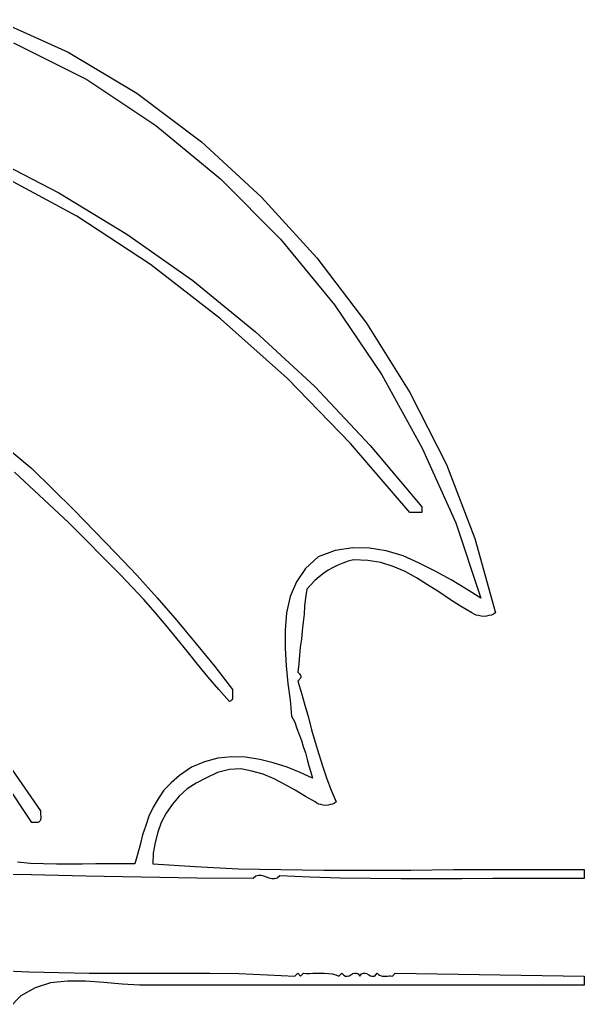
# Model space of a CAD drawing. Extents: x 0.02 to 9.57, y 0.02 to 5.22.
# Drawn here: x 8.304 to 9.569, y 2.881 to 5.099 of the extents above; entities that cross this region are included whole.
import ezdxf

# ---------------------------------------------------------------- set-up
doc = ezdxf.new("R2010")
doc.units = 0
doc.layers.add('1', color=7, linetype='Continuous')

msp = doc.modelspace()

# ---------------------------------------------------------------- linework, layer by layer
for points in [[(8.251, 5.099), (8.412, 5.026), (8.566, 4.934), (8.711, 4.825), (8.846, 4.701), (8.97, 4.565), (9.081, 4.418), (9.178, 4.263), (9.26, 4.101), (9.324, 3.935), (9.37, 3.768), (9.366, 3.765), (9.361, 3.763), (9.355, 3.762), (9.35, 3.761), (9.344, 3.76), (9.338, 3.761), (9.332, 3.762), (9.327, 3.763), (9.322, 3.765), (9.317, 3.768), (9.292, 3.783), (9.267, 3.799), (9.243, 3.815), (9.218, 3.831), (9.193, 3.847), (9.168, 3.861), (9.141, 3.872), (9.113, 3.881), (9.084, 3.886), (9.052, 3.887), (9.04, 3.884), (9.028, 3.88), (9.017, 3.875), (9.006, 3.87), (8.995, 3.864), (8.985, 3.857), (8.975, 3.849), (8.965, 3.841), (8.956, 3.831), (8.947, 3.821), (8.944, 3.802), (8.942, 3.783), (8.941, 3.765), (8.939, 3.747), (8.937, 3.728), (8.935, 3.709), (8.932, 3.691), (8.931, 3.673), (8.929, 3.654), (8.927, 3.635), (8.928, 3.634), (8.93, 3.632), (8.931, 3.631), (8.932, 3.629), (8.933, 3.628), (8.934, 3.626), (8.934, 3.624), (8.933, 3.622), (8.927, 3.615), (8.935, 3.588), (8.943, 3.561), (8.951, 3.533), (8.958, 3.506), (8.966, 3.478), (8.974, 3.451), (8.983, 3.423), (8.992, 3.396), (9.002, 3.37), (9.013, 3.344), (9.009, 3.341), (9.005, 3.339), (9, 3.338), (8.995, 3.337), (8.99, 3.336), (8.984, 3.337), (8.979, 3.338), (8.974, 3.339), (8.97, 3.341), (8.966, 3.344), (8.944, 3.356), (8.921, 3.37), (8.898, 3.383), (8.874, 3.396), (8.849, 3.406), (8.824, 3.413), (8.799, 3.418), (8.774, 3.417), (8.747, 3.41), (8.721, 3.397), (8.699, 3.386), (8.679, 3.373), (8.661, 3.357), (8.646, 3.339), (8.632, 3.319), (8.621, 3.298), (8.613, 3.276), (8.607, 3.253), (8.603, 3.229), (8.602, 3.205), (8.697, 3.199), (8.793, 3.194), (8.889, 3.192), (8.985, 3.191), (9.083, 3.191), (9.18, 3.191), (9.277, 3.192), (9.375, 3.192), (9.472, 3.192), (9.569, 3.192), (9.569, 3.172), (9.501, 3.172), (9.432, 3.172), (9.364, 3.172), (9.295, 3.171), (9.226, 3.171), (9.158, 3.171), (9.09, 3.172), (9.022, 3.173), (8.954, 3.175), (8.887, 3.178), (8.881, 3.173), (8.875, 3.171), (8.869, 3.171), (8.863, 3.173), (8.857, 3.175), (8.851, 3.177), (8.845, 3.179), (8.839, 3.179), (8.833, 3.177), (8.827, 3.172), (8.701, 3.173), (8.576, 3.175), (8.452, 3.177), (8.329, 3.18), (8.206, 3.182)], [(8.232, 4.793), (8.391, 4.711), (8.544, 4.618), (8.692, 4.514), (8.832, 4.399), (8.965, 4.276), (9.089, 4.144), (9.205, 4.006), (9.205, 3.993), (9.178, 3.993), (9.045, 4.148), (8.904, 4.294), (8.754, 4.428), (8.597, 4.55), (8.432, 4.658), (8.26, 4.751)], [(8.21, 4.192), (8.331, 4.092)], [(8.331, 4.092), (8.378, 4.046), (8.425, 3.999), (8.472, 3.951), (8.519, 3.902), (8.566, 3.853), (8.612, 3.802), (8.656, 3.751), (8.699, 3.699), (8.741, 3.648), (8.781, 3.596), (8.781, 3.593), (8.781, 3.59), (8.781, 3.587), (8.781, 3.584), (8.781, 3.581), (8.781, 3.578), (8.781, 3.575), (8.779, 3.573), (8.777, 3.571), (8.774, 3.569), (8.75, 3.596), (8.726, 3.624), (8.702, 3.653), (8.679, 3.682), (8.656, 3.711), (8.632, 3.74), (8.607, 3.769), (8.582, 3.798), (8.556, 3.826), (8.529, 3.854), (8.413, 3.971), (8.292, 4.084)], [(8.287, 3.416), (8.35, 3.324), (8.35, 3.321), (8.35, 3.318), (8.35, 3.315), (8.351, 3.312), (8.351, 3.309), (8.351, 3.306), (8.35, 3.304), (8.349, 3.301), (8.347, 3.299), (8.344, 3.298), (8.331, 3.298), (8.269, 3.391)], [(8.258, 2.966), (8.324, 2.963), (8.391, 2.961), (8.459, 2.96), (8.527, 2.96), (8.595, 2.96), (8.663, 2.96), (8.73, 2.96), (8.795, 2.959), (8.859, 2.956), (8.92, 2.953), (8.927, 2.96), (8.933, 2.953), (8.94, 2.96), (8.946, 2.959), (8.953, 2.959), (8.961, 2.96), (8.969, 2.96), (8.978, 2.96), (8.987, 2.96), (8.996, 2.959), (9.004, 2.958), (9.012, 2.956), (9.019, 2.953), (9.026, 2.96), (9.03, 2.955), (9.034, 2.953), (9.038, 2.953), (9.042, 2.954), (9.046, 2.956), (9.05, 2.959), (9.054, 2.96), (9.058, 2.96), (9.062, 2.958), (9.066, 2.953), (9.07, 2.958), (9.074, 2.96), (9.078, 2.96), (9.081, 2.959), (9.086, 2.956), (9.09, 2.954), (9.093, 2.953), (9.098, 2.953), (9.101, 2.955), (9.105, 2.96), (9.108, 2.957), (9.11, 2.955), (9.114, 2.954), (9.117, 2.953), (9.12, 2.953), (9.124, 2.953), (9.128, 2.953), (9.132, 2.954), (9.135, 2.954), (9.139, 2.953), (9.145, 2.96), (9.569, 2.953), (9.569, 2.933), (9.474, 2.933), (9.378, 2.933), (9.28, 2.933), (9.182, 2.933), (9.083, 2.933), (8.985, 2.933), (8.888, 2.933), (8.792, 2.933), (8.699, 2.933), (8.609, 2.933), (8.572, 2.933), (8.533, 2.935), (8.492, 2.939), (8.451, 2.942), (8.411, 2.942), (8.373, 2.938), (8.338, 2.927), (8.306, 2.909), (8.279, 2.881)]]:
    msp.add_lwpolyline(points)
at = {"layer": '1'}
msp.add_lwpolyline([(8.29, 5.047), (8.454, 4.965), (8.609, 4.862), (8.754, 4.742), (8.888, 4.607), (9.009, 4.459), (9.115, 4.302), (9.206, 4.138), (9.281, 3.97), (9.337, 3.801), (9.305, 3.821), (9.271, 3.842), (9.235, 3.862), (9.199, 3.88), (9.163, 3.896), (9.125, 3.907), (9.088, 3.913), (9.05, 3.914), (9.011, 3.908), (8.973, 3.894), (8.944, 3.868), (8.924, 3.838), (8.91, 3.805), (8.902, 3.768), (8.899, 3.729), (8.899, 3.689), (8.901, 3.649), (8.905, 3.61), (8.91, 3.572), (8.913, 3.536), (8.92, 3.523), (8.925, 3.509), (8.93, 3.495), (8.935, 3.482), (8.939, 3.468), (8.944, 3.454), (8.948, 3.439), (8.952, 3.425), (8.956, 3.411), (8.96, 3.397), (8.932, 3.41), (8.903, 3.422), (8.872, 3.432), (8.842, 3.439), (8.81, 3.444), (8.779, 3.445), (8.748, 3.442), (8.718, 3.434), (8.689, 3.422), (8.662, 3.403), (8.643, 3.387), (8.627, 3.37), (8.614, 3.351), (8.603, 3.332), (8.593, 3.312), (8.586, 3.291), (8.579, 3.27), (8.574, 3.248), (8.568, 3.226), (8.562, 3.205), (8.533, 3.205), (8.504, 3.205), (8.474, 3.205), (8.444, 3.204), (8.415, 3.204), (8.386, 3.204), (8.357, 3.205), (8.328, 3.206), (8.299, 3.209)], dxfattribs=at)

doc.saveas('drawing.dxf')
